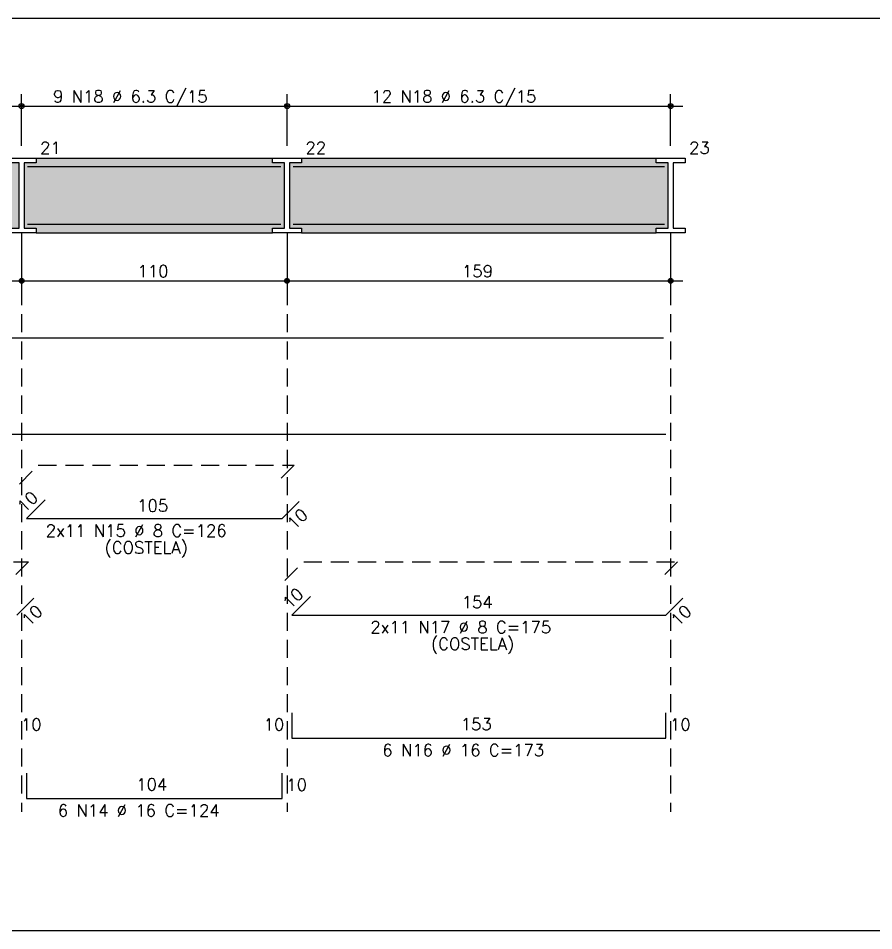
# Model space of a CAD drawing. Extents: x -30 to 93, y 78 to 140.
# Drawn here: x 11.91 to 26.09, y 101.11 to 116.24 of the extents above; entities that cross this region are included whole.
import ezdxf

# ---------------------------------------------------------------- set-up
doc = ezdxf.new("R2010")
doc.units = 0
doc.header["$MEASUREMENT"] = 0
doc.linetypes.add('ESTILO_TQS_0001', pattern=[0.45, 0.3, -0.15])
for name, color, linetype in [('PENA_01', 1, 'CONTINUOUS'), ('PENA_02', 2, 'CONTINUOUS'), ('PENA_03', 3, 'CONTINUOUS'), ('PENA_05', 5, 'CONTINUOUS'), ('PENA_10', 253, 'CONTINUOUS')]:
    doc.layers.add(name, color=color, linetype=linetype)
doc.styles.get("Standard").update_dxf_attribs({"font": 'ROMANS.SHX'})

msp = doc.modelspace()

# ---------------------------------------------------------------- linework, layer by layer
at = {"layer": 'PENA_01', "linetype": 'Continuous'}
for p, q in [((11.965, 114.124), (11.965, 114.986)), ((11.965, 114.124), (11.965, 114.986)), ((16.365, 114.124), (16.365, 114.986)), ((16.365, 114.124), (16.365, 114.986)), ((22.725, 114.124), (22.725, 114.986)), ((6.405, 114.786), (12.165, 114.786)), ((11.765, 114.786), (16.565, 114.786)), ((16.165, 114.786), (22.925, 114.786)), ((11.965, 112.484), (11.965, 111.688)), ((11.965, 112.484), (11.965, 111.688)), ((16.365, 112.484), (16.365, 111.688)), ((16.365, 112.484), (16.365, 111.688)), ((22.725, 112.484), (22.725, 111.688)), ((6.405, 111.888), (12.165, 111.888)), ((11.765, 111.888), (16.565, 111.888)), ((16.165, 111.888), (22.925, 111.888))]:
    msp.add_line(p, q, dxfattribs=at)
at = {"layer": 'PENA_01', "linetype": 'ESTILO_TQS_0001'}
for p, q in [((11.929, 108.517), (12.241, 108.829)), ((12.241, 108.829), (16.481, 108.829)), ((16.481, 108.829), (16.198, 108.546)), ((6.881, 107.229), (12.081, 107.229)), ((12.081, 107.229), (11.798, 106.946)), ((16.329, 106.917), (16.641, 107.229)), ((16.641, 107.229), (22.841, 107.229)), ((22.841, 107.229), (22.558, 106.946))]:
    msp.add_line(p, q, dxfattribs=at)
for points in [[(11.965, 112.684), (11.965, 103.084)], [(16.365, 112.684), (16.365, 103.084)], [(22.725, 112.684), (22.725, 103.084)]]:
    msp.add_lwpolyline(points, dxfattribs=at)
at = {"layer": 'PENA_02', "linetype": 'Continuous'}
for centre, radius in [((11.965, 114.786), 0.0416), ((11.965, 114.786), 0.0416), ((11.965, 114.786), 0.0208), ((11.965, 114.786), 0.0208), ((16.365, 114.786), 0.0416), ((16.365, 114.786), 0.0416), ((16.365, 114.786), 0.0208), ((16.365, 114.786), 0.0208), ((22.725, 114.786), 0.0416), ((22.725, 114.786), 0.0208), ((11.965, 111.888), 0.04), ((11.965, 111.888), 0.04), ((11.965, 111.888), 0.02), ((11.965, 111.888), 0.02), ((16.365, 111.888), 0.04), ((16.365, 111.888), 0.04), ((16.365, 111.888), 0.02), ((16.365, 111.888), 0.02), ((22.725, 111.888), 0.04), ((22.725, 111.888), 0.02)]:
    msp.add_circle(centre, radius, dxfattribs=at)
at = {"layer": 'PENA_03', "linetype": 'Continuous'}
for p, q in [((11.965, 113.924), (11.965, 113.924)), ((11.965, 113.924), (11.965, 113.924)), ((16.365, 113.924), (16.365, 113.924)), ((16.365, 113.924), (16.365, 113.924)), ((22.725, 113.924), (22.725, 113.924)), ((11.965, 112.684), (11.965, 112.684)), ((11.965, 112.684), (11.965, 112.684)), ((16.365, 112.684), (16.365, 112.684)), ((16.365, 112.684), (16.365, 112.684)), ((22.725, 112.684), (22.725, 112.684))]:
    msp.add_line(p, q, dxfattribs=at)
for points in [[(-24.71, 116.242), (49.488, 116.242), (49.488, 101.11), (-24.71, 101.11), (-24.71, 116.242)], [(11.725, 113.924), (12.205, 113.924), (12.205, 113.844), (12.005, 113.844), (12.005, 112.764), (12.205, 112.764), (12.205, 112.684), (11.725, 112.684), (11.725, 112.764), (11.925, 112.764), (11.925, 113.844), (11.725, 113.844), (11.725, 113.924)], [(12.205, 113.924), (16.125, 113.924)], [(16.125, 113.924), (16.605, 113.924), (16.605, 113.844), (16.405, 113.844), (16.405, 112.764), (16.605, 112.764), (16.605, 112.684), (16.125, 112.684), (16.125, 112.764), (16.325, 112.764), (16.325, 113.844), (16.125, 113.844), (16.125, 113.924)], [(16.605, 113.924), (22.485, 113.924)], [(22.485, 113.924), (22.965, 113.924), (22.965, 113.844), (22.765, 113.844), (22.765, 112.764), (22.965, 112.764), (22.965, 112.684), (22.485, 112.684), (22.485, 112.764), (22.685, 112.764), (22.685, 113.844), (22.485, 113.844), (22.485, 113.924)], [(12.205, 112.684), (16.125, 112.684)], [(16.605, 112.684), (22.485, 112.684)]]:
    msp.add_lwpolyline(points, dxfattribs=at)
at = {"layer": 'PENA_05', "linetype": 'Continuous'}
for p, q in [((-22.195, 110.945), (22.605, 110.945)), ((-20.515, 109.345), (22.645, 109.345)), ((12.356, 108.256), (12.045, 107.945)), ((16.285, 107.945), (16.568, 108.228)), ((12.045, 107.945), (16.285, 107.945)), ((11.885, 106.345), (12.168, 106.628)), ((16.756, 106.656), (16.445, 106.345)), ((22.645, 106.345), (22.928, 106.628)), ((16.445, 106.345), (22.645, 106.345)), ((16.445, 104.725), (16.445, 104.305)), ((22.645, 104.305), (22.645, 104.725)), ((16.445, 104.305), (22.645, 104.305)), ((12.045, 103.725), (12.045, 103.305)), ((16.285, 103.305), (16.285, 103.725)), ((12.045, 103.305), (16.285, 103.305))]:
    msp.add_line(p, q, dxfattribs=at)
for points in [[(12.065, 113.784), (16.265, 113.784)], [(16.465, 113.784), (22.625, 113.784)], [(12.065, 112.829), (16.265, 112.829)], [(16.465, 112.829), (22.625, 112.829)]]:
    msp.add_lwpolyline(points, dxfattribs=at)
at = {"layer": 'PENA_10', "linetype": 'Continuous'}
for points in [[(11.725, 112.764), (11.925, 112.764), (11.925, 113.844)], [(11.725, 112.764), (11.925, 113.844), (11.725, 113.844)], [(12.205, 112.764), (12.205, 113.844), (12.005, 113.844)], [(12.205, 112.764), (12.005, 113.844), (12.005, 112.764)], [(12.205, 112.764), (16.125, 113.844), (16.125, 113.924)], [(12.205, 112.764), (16.125, 113.924), (12.205, 113.924)], [(12.205, 112.764), (12.205, 113.924), (12.205, 113.844)], [(12.205, 112.764), (16.125, 112.684), (16.125, 113.844)], [(16.125, 112.764), (16.325, 112.764), (16.325, 113.844)], [(16.125, 112.764), (16.325, 113.844), (16.125, 113.844)], [(16.125, 112.764), (16.125, 113.844), (16.125, 112.684)], [(16.605, 112.764), (16.605, 113.844), (16.405, 113.844)], [(16.605, 112.764), (16.405, 113.844), (16.405, 112.764)], [(16.605, 112.764), (22.485, 113.844), (22.485, 113.924)], [(16.605, 112.764), (22.485, 113.924), (16.605, 113.924)], [(16.605, 112.764), (16.605, 113.924), (16.605, 113.844)], [(16.605, 112.764), (22.485, 112.684), (22.485, 113.844)], [(22.485, 112.764), (22.685, 112.764), (22.685, 113.844)], [(22.485, 112.764), (22.685, 113.844), (22.485, 113.844)], [(22.485, 112.764), (22.485, 113.844), (22.485, 112.684)], [(12.205, 112.764), (12.205, 112.684), (16.125, 112.684)], [(16.605, 112.764), (16.605, 112.684), (22.485, 112.684)]]:
    msp.add_solid(points, dxfattribs=at)

# ---------------------------------------------------------------- texts
at = {"layer": 'PENA_03', "linetype": 'Continuous'}
for s, p in [('9 N18 %%c 6.3 C/15', (12.485, 114.846)), ('12 N18 %%c 6.3 C/15', (17.765, 114.846)), ('21', (12.271, 113.993)), ('22', (16.671, 113.993)), ('23', (23.031, 113.993)), ('110', (13.885, 111.948)), ('159', (19.265, 111.948)), ('105', (13.881, 108.061)), ('2x11 N15 %%c 8 C=126', (12.365, 107.645)), ('(COSTELA)', (13.34, 107.365)), ('154', (19.261, 106.461)), ('2x11 N17 %%c 8 C=175', (17.745, 106.045)), ('(COSTELA)', (18.751, 105.768)), ('10', (11.953, 104.431)), ('10', (15.977, 104.431)), ('153', (19.245, 104.437)), ('10', (22.713, 104.431)), ('6 N16 %%c 16 C=173', (17.945, 104.005)), ('104', (13.865, 103.437)), ('10', (16.353, 103.431)), ('6 N14 %%c 16 C=124', (12.565, 103.005))]:
    msp.add_text(s, height=0.2, dxfattribs=at).set_placement(p)
for p in [(12.014, 108.032), (16.488, 107.747), (16.414, 106.432), (12.088, 106.147), (22.848, 106.147)]:
    msp.add_text('10', height=0.2, rotation=45, dxfattribs=at).set_placement(p)

doc.saveas('drawing.dxf')
